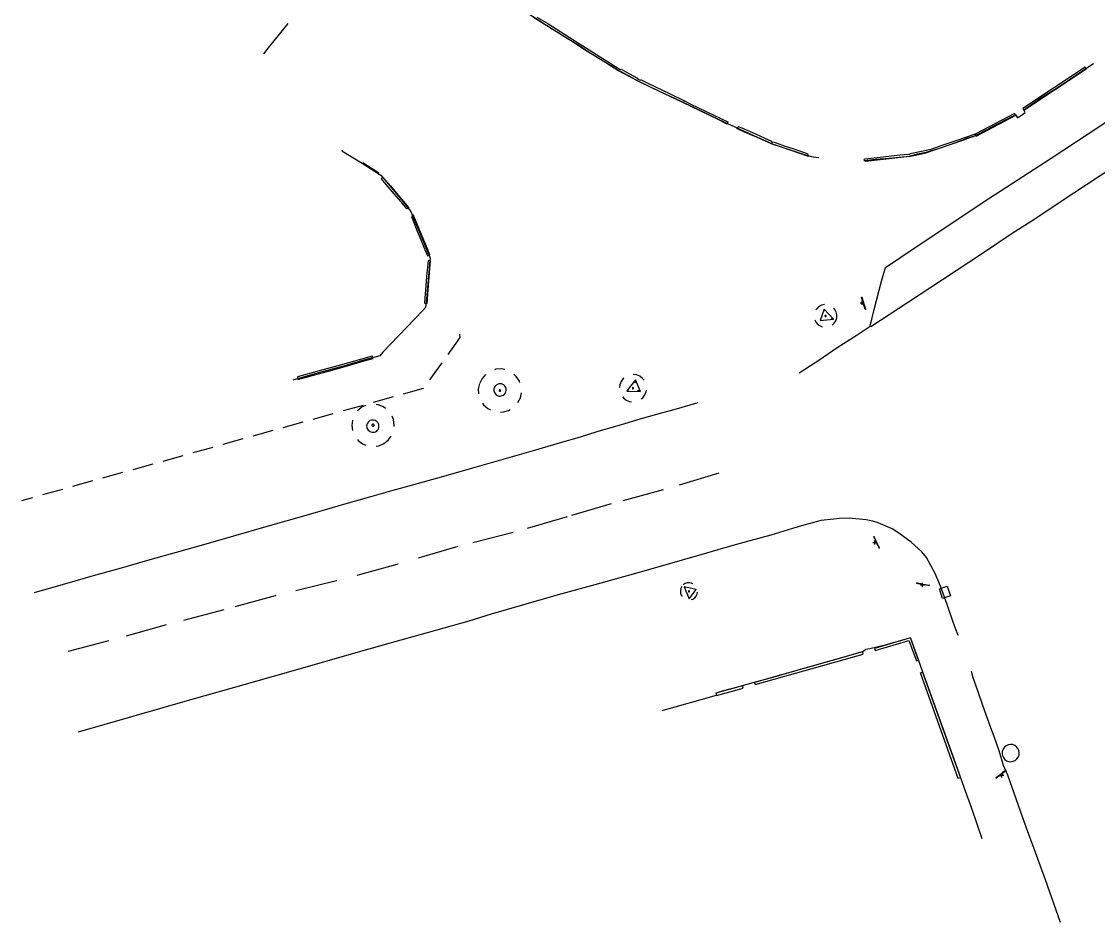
# Model space of a CAD drawing. Header units: metres. Extents: x 82206 to 82418, y 1498209 to 1498422.
# Drawn here: x 82323.8 to 82375.6, y 1498209.2 to 1498252.5 of the extents above; entities that cross this region are included whole.
import ezdxf

# ---------------------------------------------------------------- set-up
doc = ezdxf.new("R2010")
doc.units = ezdxf.units.M
for name, pattern in [('ter_10.000000_-5.000000', [1.5, 1, -0.5]), ('ter_20.000000_-10.000000_10.000000_-10.000000', [5, 2, -1, 1, -1]), ('ter_5.000000_-5.000000', [1, 0.5, -0.5])]:
    doc.linetypes.add(name, pattern=pattern)
doc.layers.add('Diverse', color=7, linetype='Continuous')

msp = doc.modelspace()

# ---------------------------------------------------------------- linework, layer by layer
at = {"layer": 'Diverse', "color": 96, "linetype": 'ter_5.000000_-5.000000', "true_color": 0x008000, "flags": 128}
for points, elevation in [([(82363.033, 1498238.241), (82363.039, 1498238.383), (82363.008, 1498238.522), (82362.942, 1498238.649), (82362.845, 1498238.754), (82362.725, 1498238.83), (82362.589, 1498238.873), (82362.447, 1498238.879), (82362.307, 1498238.848), (82362.181, 1498238.782), (82362.076, 1498238.685), (82361.999, 1498238.565), (82361.957, 1498238.429), (82361.951, 1498238.287), (82361.982, 1498238.147), (82362.048, 1498238.021), (82362.144, 1498237.916), (82362.264, 1498237.839), (82362.4, 1498237.797), (82362.543, 1498237.791), (82362.682, 1498237.822), (82362.809, 1498237.888), (82362.914, 1498237.984), (82362.99, 1498238.104), (82363.033, 1498238.241)], 3.3), ([(82363.033, 1498238.241), (82363.039, 1498238.383), (82363.008, 1498238.522), (82362.942, 1498238.649), (82362.845, 1498238.754), (82362.725, 1498238.83), (82362.589, 1498238.873), (82362.447, 1498238.879), (82362.307, 1498238.848), (82362.181, 1498238.782), (82362.076, 1498238.685), (82361.999, 1498238.565), (82361.957, 1498238.429), (82361.951, 1498238.287), (82361.982, 1498238.147), (82362.048, 1498238.021), (82362.144, 1498237.916), (82362.264, 1498237.839), (82362.4, 1498237.797), (82362.543, 1498237.791), (82362.682, 1498237.822), (82362.809, 1498237.888), (82362.914, 1498237.984), (82362.99, 1498238.104), (82363.033, 1498238.241)], 3.3), ([(82345.857, 1498235.09), (82345.802, 1498234.824), (82345.818, 1498234.553), (82345.903, 1498234.295), (82346.053, 1498234.067), (82346.256, 1498233.887), (82346.499, 1498233.765), (82346.765, 1498233.71), (82347.036, 1498233.725), (82347.294, 1498233.811), (82347.521, 1498233.96), (82347.702, 1498234.163), (82347.824, 1498234.406), (82347.879, 1498234.672), (82347.864, 1498234.943), (82347.778, 1498235.201), (82347.629, 1498235.429), (82347.426, 1498235.609), (82347.183, 1498235.731), (82346.917, 1498235.787), (82346.646, 1498235.771), (82346.388, 1498235.685), (82346.16, 1498235.536), (82345.98, 1498235.333), (82345.857, 1498235.09)], 3.305), ([(82345.857, 1498235.09), (82345.802, 1498234.824), (82345.818, 1498234.553), (82345.903, 1498234.295), (82346.053, 1498234.067), (82346.256, 1498233.887), (82346.499, 1498233.765), (82346.765, 1498233.71), (82347.036, 1498233.725), (82347.294, 1498233.811), (82347.521, 1498233.96), (82347.702, 1498234.163), (82347.824, 1498234.406), (82347.879, 1498234.672), (82347.864, 1498234.943), (82347.778, 1498235.201), (82347.629, 1498235.429), (82347.426, 1498235.609), (82347.183, 1498235.731), (82346.917, 1498235.787), (82346.646, 1498235.771), (82346.388, 1498235.685), (82346.16, 1498235.536), (82345.98, 1498235.333), (82345.857, 1498235.09)], 3.305), ([(82353.699, 1498235.33), (82353.563, 1498235.433), (82353.404, 1498235.498), (82353.234, 1498235.519), (82353.064, 1498235.496), (82352.906, 1498235.429), (82352.771, 1498235.324), (82352.667, 1498235.187), (82352.603, 1498235.028), (82352.582, 1498234.858), (82352.605, 1498234.688), (82352.672, 1498234.531), (82352.777, 1498234.395), (82352.914, 1498234.292), (82353.072, 1498234.227), (82353.243, 1498234.206), (82353.412, 1498234.23), (82353.57, 1498234.296), (82353.705, 1498234.402), (82353.809, 1498234.538), (82353.873, 1498234.697), (82353.895, 1498234.867), (82353.871, 1498235.037), (82353.804, 1498235.195), (82353.699, 1498235.33)], 3.279), ([(82353.699, 1498235.33), (82353.563, 1498235.433), (82353.404, 1498235.498), (82353.234, 1498235.519), (82353.064, 1498235.496), (82352.906, 1498235.429), (82352.771, 1498235.324), (82352.667, 1498235.187), (82352.603, 1498235.028), (82352.582, 1498234.858), (82352.605, 1498234.688), (82352.672, 1498234.531), (82352.777, 1498234.395), (82352.914, 1498234.292), (82353.072, 1498234.227), (82353.243, 1498234.206), (82353.412, 1498234.23), (82353.57, 1498234.296), (82353.705, 1498234.402), (82353.809, 1498234.538), (82353.873, 1498234.697), (82353.895, 1498234.867), (82353.871, 1498235.037), (82353.804, 1498235.195), (82353.699, 1498235.33)], 3.279), ([(82341.26, 1498232.204), (82341.469, 1498232.368), (82341.629, 1498232.582), (82341.728, 1498232.829), (82341.76, 1498233.093), (82341.722, 1498233.357), (82341.618, 1498233.602), (82341.453, 1498233.811), (82341.24, 1498233.971), (82340.993, 1498234.07), (82340.728, 1498234.102), (82340.465, 1498234.064), (82340.22, 1498233.959), (82340.01, 1498233.795), (82339.851, 1498233.582), (82339.752, 1498233.334), (82339.72, 1498233.07), (82339.758, 1498232.806), (82339.862, 1498232.561), (82340.027, 1498232.352), (82340.24, 1498232.192), (82340.487, 1498232.093), (82340.752, 1498232.061), (82341.015, 1498232.099), (82341.26, 1498232.204)], 3.286), ([(82341.26, 1498232.204), (82341.469, 1498232.368), (82341.629, 1498232.582), (82341.728, 1498232.829), (82341.76, 1498233.093), (82341.722, 1498233.357), (82341.618, 1498233.602), (82341.453, 1498233.811), (82341.24, 1498233.971), (82340.993, 1498234.07), (82340.728, 1498234.102), (82340.465, 1498234.064), (82340.22, 1498233.959), (82340.01, 1498233.795), (82339.851, 1498233.582), (82339.752, 1498233.334), (82339.72, 1498233.07), (82339.758, 1498232.806), (82339.862, 1498232.561), (82340.027, 1498232.352), (82340.24, 1498232.192), (82340.487, 1498232.093), (82340.752, 1498232.061), (82341.015, 1498232.099), (82341.26, 1498232.204)], 3.286), ([(82355.582, 1498225.324), (82355.535, 1498225.226), (82355.515, 1498225.12), (82355.523, 1498225.011), (82355.558, 1498224.909), (82355.619, 1498224.819), (82355.702, 1498224.749), (82355.799, 1498224.702), (82355.906, 1498224.681), (82356.014, 1498224.689), (82356.116, 1498224.725), (82356.206, 1498224.786), (82356.277, 1498224.868), (82356.324, 1498224.966), (82356.344, 1498225.073), (82356.336, 1498225.181), (82356.3, 1498225.283), (82356.239, 1498225.373), (82356.157, 1498225.443), (82356.059, 1498225.491), (82355.953, 1498225.511), (82355.845, 1498225.503), (82355.742, 1498225.467), (82355.653, 1498225.406), (82355.582, 1498225.324)], 3.129), ([(82355.582, 1498225.324), (82355.535, 1498225.226), (82355.515, 1498225.12), (82355.523, 1498225.011), (82355.558, 1498224.909), (82355.619, 1498224.819), (82355.702, 1498224.749), (82355.799, 1498224.702), (82355.906, 1498224.681), (82356.014, 1498224.689), (82356.116, 1498224.725), (82356.206, 1498224.786), (82356.277, 1498224.868), (82356.324, 1498224.966), (82356.344, 1498225.073), (82356.336, 1498225.181), (82356.3, 1498225.283), (82356.239, 1498225.373), (82356.157, 1498225.443), (82356.059, 1498225.491), (82355.953, 1498225.511), (82355.845, 1498225.503), (82355.742, 1498225.467), (82355.653, 1498225.406), (82355.582, 1498225.324)], 3.129)]:
    msp.add_lwpolyline(points, dxfattribs=dict(at, elevation=elevation))
at = {"layer": 'Diverse', "color": 132, "true_color": 0x33cccc, "flags": 128}
for points, elevation in [([(82364.158, 1498238.96), (82364.358, 1498238.967)], 3.29), ([(82364.158, 1498238.96), (82364.358, 1498238.967)], 3.29), ([(82364.262, 1498238.864), (82364.254, 1498239.064)], 3.29), ([(82364.262, 1498238.864), (82364.254, 1498239.064)], 3.29), ([(82364.871, 1498227.345), (82364.864, 1498227.545)], 3.271), ([(82364.871, 1498227.345), (82364.864, 1498227.545)], 3.271), ([(82364.767, 1498227.441), (82364.967, 1498227.449)], 3.271), ([(82364.767, 1498227.441), (82364.967, 1498227.449)], 3.271), ([(82367.056, 1498225.397), (82367.255, 1498225.404)], 3.213), ([(82367.056, 1498225.397), (82367.255, 1498225.404)], 3.213), ([(82367.159, 1498225.301), (82367.152, 1498225.501)], 3.213), ([(82367.159, 1498225.301), (82367.152, 1498225.501)], 3.213), ([(82370.864, 1498216.246), (82371.064, 1498216.254)], 3.108), ([(82370.864, 1498216.246), (82371.064, 1498216.254)], 3.108), ([(82370.968, 1498216.15), (82370.96, 1498216.35)], 3.108), ([(82370.968, 1498216.15), (82370.96, 1498216.35)], 3.108)]:
    msp.add_lwpolyline(points, dxfattribs=dict(at, elevation=elevation))
at = {"layer": 'Diverse', "color": 96, "true_color": 0x008000, "flags": 128}
for points, elevation in [([(82362.495, 1498238.307), (82362.502, 1498238.308), (82362.509, 1498238.311), (82362.515, 1498238.315), (82362.519, 1498238.321), (82362.522, 1498238.328), (82362.523, 1498238.335), (82362.522, 1498238.342), (82362.519, 1498238.349), (82362.514, 1498238.355), (82362.509, 1498238.359), (82362.502, 1498238.362), (82362.495, 1498238.363), (82362.487, 1498238.362), (82362.481, 1498238.359), (82362.475, 1498238.355), (82362.47, 1498238.349), (82362.468, 1498238.342), (82362.467, 1498238.335), (82362.468, 1498238.327), (82362.471, 1498238.321), (82362.475, 1498238.315), (82362.481, 1498238.31), (82362.488, 1498238.308), (82362.495, 1498238.307)], 3.279), ([(82362.495, 1498238.307), (82362.502, 1498238.308), (82362.509, 1498238.311), (82362.515, 1498238.315), (82362.519, 1498238.321), (82362.522, 1498238.328), (82362.523, 1498238.335), (82362.522, 1498238.342), (82362.519, 1498238.349), (82362.514, 1498238.355), (82362.509, 1498238.359), (82362.502, 1498238.362), (82362.495, 1498238.363), (82362.487, 1498238.362), (82362.481, 1498238.359), (82362.475, 1498238.355), (82362.47, 1498238.349), (82362.468, 1498238.342), (82362.467, 1498238.335), (82362.468, 1498238.327), (82362.471, 1498238.321), (82362.475, 1498238.315), (82362.481, 1498238.31), (82362.488, 1498238.308), (82362.495, 1498238.307)], 3.279), ([(82346.859, 1498234.779), (82346.851, 1498234.783), (82346.842, 1498234.784), (82346.832, 1498234.783), (82346.824, 1498234.779), (82346.816, 1498234.774), (82346.81, 1498234.767), (82346.806, 1498234.758), (82346.805, 1498234.749), (82346.806, 1498234.739), (82346.809, 1498234.731), (82346.815, 1498234.723), (82346.822, 1498234.717), (82346.831, 1498234.714), (82346.84, 1498234.712), (82346.85, 1498234.713), (82346.858, 1498234.717), (82346.866, 1498234.722), (82346.872, 1498234.73), (82346.875, 1498234.738), (82346.877, 1498234.747), (82346.876, 1498234.757), (82346.872, 1498234.765), (82346.867, 1498234.773), (82346.859, 1498234.779)], 3.214), ([(82346.859, 1498234.779), (82346.851, 1498234.783), (82346.842, 1498234.784), (82346.832, 1498234.783), (82346.824, 1498234.779), (82346.816, 1498234.774), (82346.81, 1498234.767), (82346.806, 1498234.758), (82346.805, 1498234.749), (82346.806, 1498234.739), (82346.809, 1498234.731), (82346.815, 1498234.723), (82346.822, 1498234.717), (82346.831, 1498234.714), (82346.84, 1498234.712), (82346.85, 1498234.713), (82346.858, 1498234.717), (82346.866, 1498234.722), (82346.872, 1498234.73), (82346.875, 1498234.738), (82346.877, 1498234.747), (82346.876, 1498234.757), (82346.872, 1498234.765), (82346.867, 1498234.773), (82346.859, 1498234.779)], 3.214), ([(82353.261, 1498234.882), (82353.255, 1498234.887), (82353.249, 1498234.89), (82353.241, 1498234.892), (82353.233, 1498234.892), (82353.226, 1498234.89), (82353.219, 1498234.886), (82353.214, 1498234.88), (82353.21, 1498234.873), (82353.209, 1498234.866), (82353.209, 1498234.858), (82353.211, 1498234.85), (82353.215, 1498234.844), (82353.221, 1498234.838), (82353.228, 1498234.835), (82353.235, 1498234.833), (82353.243, 1498234.833), (82353.25, 1498234.836), (82353.257, 1498234.84), (82353.262, 1498234.845), (82353.266, 1498234.852), (82353.268, 1498234.86), (82353.267, 1498234.867), (82353.265, 1498234.875), (82353.261, 1498234.882)], 3.231), ([(82353.261, 1498234.882), (82353.255, 1498234.887), (82353.249, 1498234.89), (82353.241, 1498234.892), (82353.233, 1498234.892), (82353.226, 1498234.89), (82353.219, 1498234.886), (82353.214, 1498234.88), (82353.21, 1498234.873), (82353.209, 1498234.866), (82353.209, 1498234.858), (82353.211, 1498234.85), (82353.215, 1498234.844), (82353.221, 1498234.838), (82353.228, 1498234.835), (82353.235, 1498234.833), (82353.243, 1498234.833), (82353.25, 1498234.836), (82353.257, 1498234.84), (82353.262, 1498234.845), (82353.266, 1498234.852), (82353.268, 1498234.86), (82353.267, 1498234.867), (82353.265, 1498234.875), (82353.261, 1498234.882)], 3.231), ([(82340.792, 1498233.078), (82340.791, 1498233.091), (82340.787, 1498233.104), (82340.779, 1498233.115), (82340.769, 1498233.124), (82340.757, 1498233.131), (82340.744, 1498233.133), (82340.73, 1498233.133), (82340.717, 1498233.128), (82340.706, 1498233.121), (82340.697, 1498233.111), (82340.691, 1498233.099), (82340.688, 1498233.086), (82340.689, 1498233.072), (82340.693, 1498233.059), (82340.7, 1498233.048), (82340.711, 1498233.039), (82340.723, 1498233.032), (82340.736, 1498233.03), (82340.749, 1498233.03), (82340.762, 1498233.035), (82340.774, 1498233.042), (82340.783, 1498233.052), (82340.789, 1498233.064), (82340.792, 1498233.078)], 3.244), ([(82340.792, 1498233.078), (82340.791, 1498233.091), (82340.787, 1498233.104), (82340.779, 1498233.115), (82340.769, 1498233.124), (82340.757, 1498233.131), (82340.744, 1498233.133), (82340.73, 1498233.133), (82340.717, 1498233.128), (82340.706, 1498233.121), (82340.697, 1498233.111), (82340.691, 1498233.099), (82340.688, 1498233.086), (82340.689, 1498233.072), (82340.693, 1498233.059), (82340.7, 1498233.048), (82340.711, 1498233.039), (82340.723, 1498233.032), (82340.736, 1498233.03), (82340.749, 1498233.03), (82340.762, 1498233.035), (82340.774, 1498233.042), (82340.783, 1498233.052), (82340.789, 1498233.064), (82340.792, 1498233.078)], 3.244), ([(82355.957, 1498225.088), (82355.958, 1498225.096), (82355.958, 1498225.103), (82355.955, 1498225.11), (82355.95, 1498225.116), (82355.944, 1498225.121), (82355.937, 1498225.124), (82355.93, 1498225.125), (82355.922, 1498225.124), (82355.915, 1498225.121), (82355.909, 1498225.117), (82355.904, 1498225.111), (82355.901, 1498225.104), (82355.9, 1498225.096), (82355.901, 1498225.089), (82355.904, 1498225.082), (82355.908, 1498225.076), (82355.914, 1498225.071), (82355.921, 1498225.068), (82355.929, 1498225.067), (82355.936, 1498225.068), (82355.944, 1498225.071), (82355.95, 1498225.075), (82355.954, 1498225.081), (82355.957, 1498225.088)], 2.977), ([(82355.957, 1498225.088), (82355.958, 1498225.096), (82355.958, 1498225.103), (82355.955, 1498225.11), (82355.95, 1498225.116), (82355.944, 1498225.121), (82355.937, 1498225.124), (82355.93, 1498225.125), (82355.922, 1498225.124), (82355.915, 1498225.121), (82355.909, 1498225.117), (82355.904, 1498225.111), (82355.901, 1498225.104), (82355.9, 1498225.096), (82355.901, 1498225.089), (82355.904, 1498225.082), (82355.908, 1498225.076), (82355.914, 1498225.071), (82355.921, 1498225.068), (82355.929, 1498225.067), (82355.936, 1498225.068), (82355.944, 1498225.071), (82355.95, 1498225.075), (82355.954, 1498225.081), (82355.957, 1498225.088)], 2.977)]:
    msp.add_lwpolyline(points, dxfattribs=dict(at, elevation=elevation))
at = {"layer": 'Diverse', "color": 3, "true_color": 0x00f000, "elevation": 2.943, "flags": 128}
msp.add_lwpolyline([(82371.177, 1498217.673), (82371.093, 1498217.604), (82371.03, 1498217.516), (82370.992, 1498217.415), (82370.982, 1498217.307), (82371, 1498217.2), (82371.045, 1498217.102), (82371.114, 1498217.018), (82371.202, 1498216.955), (82371.303, 1498216.917), (82371.411, 1498216.907), (82371.518, 1498216.925), (82371.616, 1498216.97), (82371.7, 1498217.039), (82371.763, 1498217.127), (82371.801, 1498217.228), (82371.811, 1498217.336), (82371.793, 1498217.443), (82371.748, 1498217.541), (82371.68, 1498217.625), (82371.591, 1498217.688), (82371.49, 1498217.726), (82371.382, 1498217.736), (82371.275, 1498217.718), (82371.177, 1498217.673)], dxfattribs=at)
msp.add_lwpolyline([(82371.177, 1498217.673), (82371.093, 1498217.604), (82371.03, 1498217.516), (82370.992, 1498217.415), (82370.982, 1498217.307), (82371, 1498217.2), (82371.045, 1498217.102), (82371.114, 1498217.018), (82371.202, 1498216.955), (82371.303, 1498216.917), (82371.411, 1498216.907), (82371.518, 1498216.925), (82371.616, 1498216.97), (82371.7, 1498217.039), (82371.763, 1498217.127), (82371.801, 1498217.228), (82371.811, 1498217.336), (82371.793, 1498217.443), (82371.748, 1498217.541), (82371.68, 1498217.625), (82371.591, 1498217.688), (82371.49, 1498217.726), (82371.382, 1498217.736), (82371.275, 1498217.718), (82371.177, 1498217.673)], dxfattribs=at)
at = {"layer": 'Diverse', "color": 31, "true_color": 0xf4b45b}
for points in [[(82348.08, 1498252.95, 3.415), (82349.004, 1498252.357, 3.418), (82349.163, 1498252.261, 3.42), (82349.341, 1498252.144, 3.419), (82349.672, 1498251.944, 3.423), (82349.991, 1498251.745, 3.426), (82350.66, 1498251.33, 3.425), (82351.054, 1498251.069, 3.433), (82352.013, 1498250.468, 3.421), (82352.326, 1498250.274, 3.416), (82352.474, 1498250.186, 3.417), (82353, 1498249.894, 3.413), (82353.5, 1498249.623, 3.409), (82353.847, 1498249.455, 3.401), (82354.568, 1498249.113, 3.396), (82355.233, 1498248.802, 3.399), (82356.28, 1498248.309, 3.396), (82357.4, 1498247.769, 3.402), (82358.137, 1498247.419, 3.406), (82358.971, 1498247.039, 3.411), (82359.149, 1498246.97, 3.409), (82359.618, 1498246.753, 3.406), (82359.971, 1498246.599, 3.405), (82360.456, 1498246.433, 3.399), (82361.177, 1498246.199, 3.395), (82361.379, 1498246.133, 3.388), (82361.804, 1498245.999, 3.384), (82362.03, 1498245.962, 3.382), (82362.171, 1498245.95, 3.383)], [(82348.08, 1498252.95, 3.415), (82349.004, 1498252.357, 3.418), (82349.163, 1498252.261, 3.42), (82349.341, 1498252.144, 3.419), (82349.672, 1498251.944, 3.423), (82349.991, 1498251.745, 3.426), (82350.66, 1498251.33, 3.425), (82351.054, 1498251.069, 3.433), (82352.013, 1498250.468, 3.421), (82352.326, 1498250.274, 3.416), (82352.474, 1498250.186, 3.417), (82353, 1498249.894, 3.413), (82353.5, 1498249.623, 3.409), (82353.847, 1498249.455, 3.401), (82354.568, 1498249.113, 3.396), (82355.233, 1498248.802, 3.399), (82356.28, 1498248.309, 3.396), (82357.4, 1498247.769, 3.402), (82358.137, 1498247.419, 3.406), (82358.971, 1498247.039, 3.411), (82359.149, 1498246.97, 3.409), (82359.618, 1498246.753, 3.406), (82359.971, 1498246.599, 3.405), (82360.456, 1498246.433, 3.399), (82361.177, 1498246.199, 3.395), (82361.379, 1498246.133, 3.388), (82361.804, 1498245.999, 3.384), (82362.03, 1498245.962, 3.382), (82362.171, 1498245.95, 3.383)], [(82336.645, 1498252.401, 3.237), (82335.637, 1498251.143, 3.256), (82335.468, 1498250.931, 3.302)], [(82336.645, 1498252.401, 3.237), (82335.637, 1498251.143, 3.256), (82335.468, 1498250.931, 3.302)], [(82366.039, 1498245.972, 3.376), (82366.527, 1498246.022, 3.377), (82366.922, 1498246.121, 3.372), (82367.328, 1498246.211, 3.373), (82367.968, 1498246.406, 3.363), (82368.639, 1498246.624, 3.365), (82369.195, 1498246.825, 3.371), (82369.431, 1498246.911, 3.366), (82369.601, 1498246.969, 3.367), (82369.704, 1498247.013, 3.368), (82369.926, 1498247.13, 3.371), (82370.042, 1498247.185, 3.37), (82370.296, 1498247.314, 3.374), (82370.627, 1498247.483, 3.377), (82371.407, 1498247.889, 3.387), (82371.63, 1498247.999, 3.39), (82371.722, 1498247.867, 3.38), (82371.97, 1498248.024, 3.388), (82372.097, 1498248.11, 3.39), (82372.034, 1498248.246, 3.398), (82372.83, 1498248.797, 3.407), (82373.678, 1498249.336, 3.432), (82374.273, 1498249.738, 3.439), (82374.957, 1498250.192, 3.459), (82375.375, 1498250.473, 3.474)], [(82366.039, 1498245.972, 3.376), (82366.527, 1498246.022, 3.377), (82366.922, 1498246.121, 3.372), (82367.328, 1498246.211, 3.373), (82367.968, 1498246.406, 3.363), (82368.639, 1498246.624, 3.365), (82369.195, 1498246.825, 3.371), (82369.431, 1498246.911, 3.366), (82369.601, 1498246.969, 3.367), (82369.704, 1498247.013, 3.368), (82369.926, 1498247.13, 3.371), (82370.042, 1498247.185, 3.37), (82370.296, 1498247.314, 3.374), (82370.627, 1498247.483, 3.377), (82371.407, 1498247.889, 3.387), (82371.63, 1498247.999, 3.39), (82371.722, 1498247.867, 3.38), (82371.97, 1498248.024, 3.388), (82372.097, 1498248.11, 3.39), (82372.034, 1498248.246, 3.398), (82372.83, 1498248.797, 3.407), (82373.678, 1498249.336, 3.432), (82374.273, 1498249.738, 3.439), (82374.957, 1498250.192, 3.459), (82375.375, 1498250.473, 3.474)], [(82339.256, 1498246.309, 3.407), (82339.24, 1498246.268, 3.407), (82340.219, 1498245.688, 3.407), (82341.115, 1498245.108, 3.401), (82341.31, 1498244.879, 3.401), (82342.185, 1498243.818, 3.409), (82342.562, 1498243.355, 3.409), (82343.196, 1498241.811, 3.399), (82343.479, 1498241.118, 3.391), (82343.472, 1498240.997, 3.389), (82343.311, 1498239.15, 3.385), (82343.267, 1498238.738, 3.384), (82343.138, 1498238.595, 3.391), (82341.217, 1498236.599, 3.355), (82341.061, 1498236.414, 3.351), (82340.232, 1498236.188, 3.351), (82339.313, 1498235.928, 3.353), (82338.061, 1498235.577, 3.355), (82336.888, 1498235.254, 3.354)], [(82339.256, 1498246.309, 3.407), (82339.24, 1498246.268, 3.407), (82340.219, 1498245.688, 3.407), (82341.115, 1498245.108, 3.401), (82341.31, 1498244.879, 3.401), (82342.185, 1498243.818, 3.409), (82342.562, 1498243.355, 3.409), (82343.196, 1498241.811, 3.399), (82343.479, 1498241.118, 3.391), (82343.472, 1498240.997, 3.389), (82343.311, 1498239.15, 3.385), (82343.267, 1498238.738, 3.384), (82343.138, 1498238.595, 3.391), (82341.217, 1498236.599, 3.355), (82341.061, 1498236.414, 3.351), (82340.232, 1498236.188, 3.351), (82339.313, 1498235.928, 3.353), (82338.061, 1498235.577, 3.355), (82336.888, 1498235.254, 3.354)], [(82364.336, 1498245.815, 3.388), (82364.89, 1498245.866, 3.384), (82365.365, 1498245.907, 3.374), (82365.726, 1498245.943, 3.38), (82366.039, 1498245.972, 3.376)], [(82364.336, 1498245.815, 3.388), (82364.89, 1498245.866, 3.384), (82365.365, 1498245.907, 3.374), (82365.726, 1498245.943, 3.38), (82366.039, 1498245.972, 3.376)], [(82370.033, 1498213.203, 3.122), (82369.523, 1498214.654, 3.118), (82369.16, 1498215.671, 3.122), (82368.84, 1498216.583, 3.119), (82367.874, 1498219.254, 3.136), (82367.171, 1498221.217, 3.128), (82366.928, 1498221.907, 3.141), (82366.603, 1498222.827, 3.167), (82366.587, 1498222.865, 3.165), (82365.365, 1498222.514, 3.177), (82364.628, 1498222.331, 3.181), (82364.429, 1498222.302, 3.168), (82364.305, 1498222.211, 3.171), (82364.26, 1498222.192, 3.171), (82363.327, 1498221.923, 3.155), (82362.48, 1498221.681, 3.147), (82361.912, 1498221.518, 3.15), (82361, 1498221.258, 3.143), (82359.899, 1498220.946, 3.131), (82359.361, 1498220.798, 3.136), (82358.821, 1498220.652, 3.125), (82358.324, 1498220.513, 3.119), (82357.532, 1498220.291, 3.115), (82357.222, 1498220.204, 3.125)], [(82370.033, 1498213.203, 3.122), (82369.523, 1498214.654, 3.118), (82369.16, 1498215.671, 3.122), (82368.84, 1498216.583, 3.119), (82367.874, 1498219.254, 3.136), (82367.171, 1498221.217, 3.128), (82366.928, 1498221.907, 3.141), (82366.603, 1498222.827, 3.167), (82366.587, 1498222.865, 3.165), (82365.365, 1498222.514, 3.177), (82364.628, 1498222.331, 3.181), (82364.429, 1498222.302, 3.168), (82364.305, 1498222.211, 3.171), (82364.26, 1498222.192, 3.171), (82363.327, 1498221.923, 3.155), (82362.48, 1498221.681, 3.147), (82361.912, 1498221.518, 3.15), (82361, 1498221.258, 3.143), (82359.899, 1498220.946, 3.131), (82359.361, 1498220.798, 3.136), (82358.821, 1498220.652, 3.125), (82358.324, 1498220.513, 3.119), (82357.532, 1498220.291, 3.115), (82357.222, 1498220.204, 3.125)]]:
    msp.add_polyline3d(points, dxfattribs=at)
at = {"layer": 'Diverse', "color": 142, "true_color": 0x0093dd}
for points in [[(82357.794, 1498247.663, 3.88), (82357.766, 1498247.585, 3.844), (82357.773, 1498247.562, 3.829), (82357.295, 1498247.792, 3.835), (82355.638, 1498248.591, 3.831), (82354.179, 1498249.29, 3.829), (82353.492, 1498249.615, 3.832), (82353.121, 1498249.811, 3.835), (82352.517, 1498250.136, 3.837), (82351.94, 1498250.497, 3.837), (82350.896, 1498251.152, 3.839), (82350.229, 1498251.576, 3.838), (82348.507, 1498252.649, 3.842)], [(82357.794, 1498247.663, 3.88), (82357.766, 1498247.585, 3.844), (82357.773, 1498247.562, 3.829), (82357.295, 1498247.792, 3.835), (82355.638, 1498248.591, 3.831), (82354.179, 1498249.29, 3.829), (82353.492, 1498249.615, 3.832), (82353.121, 1498249.811, 3.835), (82352.517, 1498250.136, 3.837), (82351.94, 1498250.497, 3.837), (82350.896, 1498251.152, 3.839), (82350.229, 1498251.576, 3.838), (82348.507, 1498252.649, 3.842)], [(82348.618, 1498252.705, 3.871), (82349.139, 1498252.392, 3.87), (82350.17, 1498251.745, 3.865), (82351.968, 1498250.597, 3.861), (82352.499, 1498250.258, 3.863), (82352.502, 1498250.243, 3.861), (82352.578, 1498250.21, 3.862), (82352.595, 1498250.202, 3.863), (82352.64, 1498250.184, 3.862), (82352.665, 1498250.206, 3.867), (82352.891, 1498250.069, 3.867), (82353.459, 1498249.766, 3.865), (82353.459, 1498249.742, 3.86), (82353.511, 1498249.712, 3.859), (82353.518, 1498249.701, 3.858), (82353.578, 1498249.675, 3.858), (82353.602, 1498249.701, 3.864), (82353.952, 1498249.524, 3.863), (82355.019, 1498249.011, 3.868), (82355.687, 1498248.687, 3.866), (82355.68, 1498248.664, 3.859), (82355.709, 1498248.654, 3.857), (82355.723, 1498248.67, 3.865), (82355.99, 1498248.531, 3.862), (82356.782, 1498248.146, 3.866), (82357.794, 1498247.663, 3.88)], [(82348.618, 1498252.705, 3.871), (82349.139, 1498252.392, 3.87), (82350.17, 1498251.745, 3.865), (82351.968, 1498250.597, 3.861), (82352.499, 1498250.258, 3.863), (82352.502, 1498250.243, 3.861), (82352.578, 1498250.21, 3.862), (82352.595, 1498250.202, 3.863), (82352.64, 1498250.184, 3.862), (82352.665, 1498250.206, 3.867), (82352.891, 1498250.069, 3.867), (82353.459, 1498249.766, 3.865), (82353.459, 1498249.742, 3.86), (82353.511, 1498249.712, 3.859), (82353.518, 1498249.701, 3.858), (82353.578, 1498249.675, 3.858), (82353.602, 1498249.701, 3.864), (82353.952, 1498249.524, 3.863), (82355.019, 1498249.011, 3.868), (82355.687, 1498248.687, 3.866), (82355.68, 1498248.664, 3.859), (82355.709, 1498248.654, 3.857), (82355.723, 1498248.67, 3.865), (82355.99, 1498248.531, 3.862), (82356.782, 1498248.146, 3.866), (82357.794, 1498247.663, 3.88)], [(82375.027, 1498250.216, 3.831), (82374.977, 1498250.289, 3.865), (82371.98, 1498248.306, 3.863), (82372.029, 1498248.233, 3.835), (82375.027, 1498250.216, 3.831)], [(82375.027, 1498250.216, 3.831), (82374.977, 1498250.289, 3.865), (82371.98, 1498248.306, 3.863), (82372.029, 1498248.233, 3.835), (82375.027, 1498250.216, 3.831)], [(82371.648, 1498247.983, 3.846), (82371.583, 1498248.072, 3.859), (82369.718, 1498247.086, 3.858), (82369.713, 1498247.073, 3.856), (82369.694, 1498247.066, 3.854), (82369.734, 1498246.972, 3.837), (82371.648, 1498247.983, 3.846)], [(82371.648, 1498247.983, 3.846), (82371.583, 1498248.072, 3.859), (82369.718, 1498247.086, 3.858), (82369.713, 1498247.073, 3.856), (82369.694, 1498247.066, 3.854), (82369.734, 1498246.972, 3.837), (82371.648, 1498247.983, 3.846)], [(82361.664, 1498246.02, 3.835), (82361.671, 1498246.032, 3.844), (82361.652, 1498246.042, 3.842), (82361.664, 1498246.115, 3.87), (82361.434, 1498246.2, 3.87), (82360.945, 1498246.363, 3.87), (82360.573, 1498246.488, 3.871), (82360.26, 1498246.593, 3.872), (82360.087, 1498246.652, 3.874), (82359.954, 1498246.688, 3.876), (82359.94, 1498246.681, 3.863), (82359.907, 1498246.693, 3.865), (82359.914, 1498246.722, 3.876), (82359.555, 1498246.889, 3.867), (82359.143, 1498247.072, 3.868), (82358.491, 1498247.355, 3.877), (82358.312, 1498247.425, 3.879), (82358.236, 1498247.365, 3.852), (82358.228, 1498247.374, 3.852), (82358.221, 1498247.358, 3.848), (82358.588, 1498247.193, 3.845), (82359.045, 1498246.991, 3.844), (82359.703, 1498246.7, 3.845), (82359.915, 1498246.609, 3.844), (82360.355, 1498246.46, 3.845), (82361.664, 1498246.02, 3.835)], [(82361.664, 1498246.02, 3.835), (82361.671, 1498246.032, 3.844), (82361.652, 1498246.042, 3.842), (82361.664, 1498246.115, 3.87), (82361.434, 1498246.2, 3.87), (82360.945, 1498246.363, 3.87), (82360.573, 1498246.488, 3.871), (82360.26, 1498246.593, 3.872), (82360.087, 1498246.652, 3.874), (82359.954, 1498246.688, 3.876), (82359.94, 1498246.681, 3.863), (82359.907, 1498246.693, 3.865), (82359.914, 1498246.722, 3.876), (82359.555, 1498246.889, 3.867), (82359.143, 1498247.072, 3.868), (82358.491, 1498247.355, 3.877), (82358.312, 1498247.425, 3.879), (82358.236, 1498247.365, 3.852), (82358.228, 1498247.374, 3.852), (82358.221, 1498247.358, 3.848), (82358.588, 1498247.193, 3.845), (82359.045, 1498246.991, 3.844), (82359.703, 1498246.7, 3.845), (82359.915, 1498246.609, 3.844), (82360.355, 1498246.46, 3.845), (82361.664, 1498246.02, 3.835)], [(82369.714, 1498247.017, 3.822), (82369.689, 1498247.07, 3.842), (82368.762, 1498246.755, 3.85), (82368.085, 1498246.524, 3.84), (82367.552, 1498246.336, 3.861), (82367.499, 1498246.323, 3.861), (82366.565, 1498246.124, 3.858), (82366.53, 1498246.098, 3.852), (82366.494, 1498246.094, 3.849), (82366.481, 1498246.097, 3.851), (82366.072, 1498246.06, 3.859), (82365.262, 1498245.975, 3.86), (82364.38, 1498245.872, 3.861), (82364.358, 1498245.858, 3.852), (82364.335, 1498245.858, 3.834), (82364.359, 1498245.82, 3.831), (82364.386, 1498245.787, 3.828), (82364.41, 1498245.777, 3.82), (82365.122, 1498245.858, 3.817), (82366.403, 1498245.994, 3.824), (82366.574, 1498246.012, 3.829), (82366.829, 1498246.069, 3.839), (82367.311, 1498246.176, 3.834), (82367.878, 1498246.375, 3.822), (82368.117, 1498246.453, 3.829), (82368.754, 1498246.672, 3.827), (82369.343, 1498246.894, 3.817), (82369.633, 1498246.984, 3.823), (82369.714, 1498247.017, 3.822)], [(82369.714, 1498247.017, 3.822), (82369.689, 1498247.07, 3.842), (82368.762, 1498246.755, 3.85), (82368.085, 1498246.524, 3.84), (82367.552, 1498246.336, 3.861), (82367.499, 1498246.323, 3.861), (82366.565, 1498246.124, 3.858), (82366.53, 1498246.098, 3.852), (82366.494, 1498246.094, 3.849), (82366.481, 1498246.097, 3.851), (82366.072, 1498246.06, 3.859), (82365.262, 1498245.975, 3.86), (82364.38, 1498245.872, 3.861), (82364.358, 1498245.858, 3.852), (82364.335, 1498245.858, 3.834), (82364.359, 1498245.82, 3.831), (82364.386, 1498245.787, 3.828), (82364.41, 1498245.777, 3.82), (82365.122, 1498245.858, 3.817), (82366.403, 1498245.994, 3.824), (82366.574, 1498246.012, 3.829), (82366.829, 1498246.069, 3.839), (82367.311, 1498246.176, 3.834), (82367.878, 1498246.375, 3.822), (82368.117, 1498246.453, 3.829), (82368.754, 1498246.672, 3.827), (82369.343, 1498246.894, 3.817), (82369.633, 1498246.984, 3.823), (82369.714, 1498247.017, 3.822)], [(82340.968, 1498245.155, 3.861), (82341.024, 1498245.199, 3.834), (82340.25, 1498245.697, 3.833)], [(82340.968, 1498245.155, 3.861), (82341.024, 1498245.199, 3.834), (82340.25, 1498245.697, 3.833)], [(82341.154, 1498244.929, 3.872), (82341.219, 1498245.015, 3.834), (82341.579, 1498244.592, 3.84), (82341.939, 1498244.159, 3.843), (82342.465, 1498243.531, 3.834), (82342.361, 1498243.48, 3.873), (82342.085, 1498243.818, 3.872), (82341.762, 1498244.205, 3.873), (82341.377, 1498244.658, 3.873), (82341.154, 1498244.929, 3.872)], [(82341.154, 1498244.929, 3.872), (82341.219, 1498245.015, 3.834), (82341.579, 1498244.592, 3.84), (82341.939, 1498244.159, 3.843), (82342.465, 1498243.531, 3.834), (82342.361, 1498243.48, 3.873), (82342.085, 1498243.818, 3.872), (82341.762, 1498244.205, 3.873), (82341.377, 1498244.658, 3.873), (82341.154, 1498244.929, 3.872)], [(82342.678, 1498243.173, 3.842), (82342.642, 1498243.166, 3.856), (82342.646, 1498243.144, 3.855), (82342.583, 1498243.113, 3.879), (82342.863, 1498242.414, 3.876), (82342.968, 1498242.155, 3.875), (82343.179, 1498241.636, 3.875), (82343.321, 1498241.3, 3.873), (82343.354, 1498241.226, 3.876), (82343.477, 1498241.271, 3.833), (82343.352, 1498241.568, 3.833), (82343.016, 1498242.364, 3.835), (82342.73, 1498243.05, 3.839), (82342.678, 1498243.173, 3.842)], [(82342.678, 1498243.173, 3.842), (82342.642, 1498243.166, 3.856), (82342.646, 1498243.144, 3.855), (82342.583, 1498243.113, 3.879), (82342.863, 1498242.414, 3.876), (82342.968, 1498242.155, 3.875), (82343.179, 1498241.636, 3.875), (82343.321, 1498241.3, 3.873), (82343.354, 1498241.226, 3.876), (82343.477, 1498241.271, 3.833), (82343.352, 1498241.568, 3.833), (82343.016, 1498242.364, 3.835), (82342.73, 1498243.05, 3.839), (82342.678, 1498243.173, 3.842)], [(82343.498, 1498240.992, 3.837), (82343.388, 1498240.997, 3.877), (82343.373, 1498240.826, 3.88), (82343.326, 1498240.406, 3.873), (82343.232, 1498239.192, 3.877), (82343.219, 1498238.944, 3.881), (82343.335, 1498238.933, 3.846), (82343.387, 1498239.592, 3.837), (82343.452, 1498240.415, 3.838), (82343.498, 1498240.992, 3.837)], [(82343.498, 1498240.992, 3.837), (82343.388, 1498240.997, 3.877), (82343.373, 1498240.826, 3.88), (82343.326, 1498240.406, 3.873), (82343.232, 1498239.192, 3.877), (82343.219, 1498238.944, 3.881), (82343.335, 1498238.933, 3.846), (82343.387, 1498239.592, 3.837), (82343.452, 1498240.415, 3.838), (82343.498, 1498240.992, 3.837)], [(82340.741, 1498236.29, 3.832), (82340.698, 1498236.395, 3.87), (82339.042, 1498235.944, 3.864), (82338.152, 1498235.698, 3.865), (82337.109, 1498235.403, 3.866), (82337.12, 1498235.329, 3.85), (82337.119, 1498235.303, 3.844), (82337.128, 1498235.279, 3.832), (82337.874, 1498235.486, 3.829), (82338.606, 1498235.687, 3.832), (82339.399, 1498235.912, 3.834), (82340.318, 1498236.173, 3.836), (82340.741, 1498236.29, 3.832)], [(82340.741, 1498236.29, 3.832), (82340.698, 1498236.395, 3.87), (82339.042, 1498235.944, 3.864), (82338.152, 1498235.698, 3.865), (82337.109, 1498235.403, 3.866), (82337.12, 1498235.329, 3.85), (82337.119, 1498235.303, 3.844), (82337.128, 1498235.279, 3.832), (82337.874, 1498235.486, 3.829), (82338.606, 1498235.687, 3.832), (82339.399, 1498235.912, 3.834), (82340.318, 1498236.173, 3.836), (82340.741, 1498236.29, 3.832)], [(82366.868, 1498221.754, 3.284), (82366.966, 1498221.789, 3.279), (82366.583, 1498222.855, 3.269), (82364.85, 1498222.355, 3.271), (82364.886, 1498222.254, 3.277), (82366.506, 1498222.736, 3.281), (82366.868, 1498221.754, 3.284)], [(82366.868, 1498221.754, 3.284), (82366.966, 1498221.789, 3.279), (82366.583, 1498222.855, 3.269), (82364.85, 1498222.355, 3.271), (82364.886, 1498222.254, 3.277), (82366.506, 1498222.736, 3.281), (82366.868, 1498221.754, 3.284)], [(82364.305, 1498222.08, 3.288), (82364.277, 1498222.191, 3.272), (82359.082, 1498220.717, 3.271), (82359.113, 1498220.621, 3.283), (82364.305, 1498222.08, 3.288)], [(82364.305, 1498222.08, 3.288), (82364.277, 1498222.191, 3.272), (82359.082, 1498220.717, 3.271), (82359.113, 1498220.621, 3.283), (82364.305, 1498222.08, 3.288)], [(82368.986, 1498216.128, 3.273), (82368.878, 1498216.107, 3.293), (82367.07, 1498221.178, 3.285), (82367.162, 1498221.219, 3.27), (82368.986, 1498216.128, 3.273)], [(82368.986, 1498216.128, 3.273), (82368.878, 1498216.107, 3.293), (82367.07, 1498221.178, 3.285), (82367.162, 1498221.219, 3.27), (82368.986, 1498216.128, 3.273)], [(82358.528, 1498220.449, 3.28), (82358.508, 1498220.555, 3.269), (82357.225, 1498220.204, 3.267), (82357.253, 1498220.088, 3.28), (82358.528, 1498220.449, 3.28)], [(82358.528, 1498220.449, 3.28), (82358.508, 1498220.555, 3.269), (82357.225, 1498220.204, 3.267), (82357.253, 1498220.088, 3.28), (82358.528, 1498220.449, 3.28)]]:
    msp.add_polyline3d(points, dxfattribs=at)
at = {"layer": 'Diverse', "color": 253, "true_color": 0x999999}
for points in [[(82361.226, 1498235.597, 3.089), (82361.776, 1498235.955, 3.153), (82362.171, 1498236.209, 3.2), (82363.062, 1498236.814, 3.205), (82363.968, 1498237.388, 3.199), (82364.637, 1498237.849, 3.198), (82364.831, 1498238.641, 3.198), (82365.18, 1498240.009, 3.172), (82365.374, 1498240.665, 3.156), (82366.114, 1498241.168, 3.17), (82367.918, 1498242.363, 3.175), (82370.347, 1498243.987, 3.2), (82373.343, 1498245.925, 3.23), (82375.737, 1498247.483, 3.253), (82376.152, 1498247.774, 3.261), (82376.535, 1498248.036, 3.273), (82378.817, 1498247.559, 3.233)], [(82364.667, 1498237.828, 3.113), (82366.482, 1498239.012, 3.08), (82368.123, 1498240.089, 3.065), (82370.048, 1498241.354, 3.099), (82371.476, 1498242.312, 3.124), (82372.552, 1498243.004, 3.136), (82373.776, 1498243.829, 3.157), (82375.7, 1498245.086, 3.18), (82376.547, 1498245.642, 3.186), (82377.376, 1498246.196, 3.201), (82378.257, 1498246.776, 3.215), (82379.064, 1498247.323, 3.223), (82379.739, 1498247.758, 3.232)], [(82324.458, 1498225.036, 3.066), (82326.411, 1498225.596, 3.086), (82327.298, 1498225.854, 3.095), (82328.536, 1498226.197, 3.097), (82330.023, 1498226.624, 3.109), (82331.292, 1498226.98, 3.1), (82332.822, 1498227.419, 3.091), (82335.491, 1498228.185, 3.085), (82337.754, 1498228.823, 3.101), (82339.443, 1498229.325, 3.128), (82340.695, 1498229.668, 3.132), (82341.709, 1498229.96, 3.144), (82342.586, 1498230.193, 3.14), (82344.143, 1498230.632, 3.144), (82345.54, 1498231.033, 3.166), (82348.455, 1498231.871, 3.166), (82349.872, 1498232.284, 3.158), (82350.55, 1498232.476, 3.132), (82351.731, 1498232.841, 3.158), (82352.483, 1498233.055, 3.157), (82353.579, 1498233.387, 3.168), (82354.673, 1498233.688, 3.162), (82355.225, 1498233.84, 3.152), (82356.368, 1498234.171, 3.041)], [(82368.867, 1498222.966, 2.942), (82368.631, 1498223.611, 3.029), (82368.343, 1498224.459, 3.066), (82368.019, 1498225.349, 3.097), (82367.773, 1498225.952, 3.12), (82367.345, 1498226.729, 3.133), (82367.128, 1498226.997, 3.138), (82366.619, 1498227.455, 3.164), (82366.015, 1498227.898, 3.163), (82365.695, 1498228.094, 3.157), (82365.026, 1498228.39, 3.157), (82364.765, 1498228.465, 3.169), (82364.452, 1498228.535, 3.179), (82363.634, 1498228.61, 3.12), (82363.163, 1498228.596, 3.04), (82362.889, 1498228.56, 3.038), (82362.269, 1498228.503, 3.028), (82361.935, 1498228.408, 3.018), (82361.448, 1498228.281, 3.021), (82360.902, 1498228.116, 3.005), (82359.865, 1498227.798, 3.004), (82358.854, 1498227.53, 2.986), (82358.208, 1498227.352, 3.003), (82357.584, 1498227.165, 3.061), (82356.777, 1498226.928, 3.097), (82355.603, 1498226.598, 3.079), (82354.206, 1498226.194, 3.074), (82353.072, 1498225.875, 3.072), (82351.411, 1498225.413, 3.044), (82349.641, 1498224.925, 3.045), (82348.082, 1498224.477, 3.066), (82346.426, 1498224.004, 3.088), (82345.343, 1498223.662, 3.09), (82343.345, 1498223.105, 3.072), (82341.503, 1498222.592, 3.051), (82339.576, 1498222.038, 3.032), (82337.345, 1498221.407, 3.008), (82334.526, 1498220.607, 2.986), (82332.024, 1498219.902, 2.94), (82326.563, 1498218.328, 2.93)], [(82373.79, 1498209.179, 2.97), (82373.066, 1498211.236, 2.987), (82372.532, 1498212.721, 2.991), (82372.164, 1498213.707, 2.987), (82371.767, 1498214.8, 3.004), (82371.26, 1498216.255, 3.012), (82371.058, 1498216.726, 3.012), (82370.846, 1498217.425, 3.014), (82370.602, 1498218.112, 3.018), (82370.447, 1498218.543, 3.021), (82370.158, 1498219.33, 3.03), (82369.739, 1498220.535, 2.997), (82369.602, 1498220.939, 2.943), (82369.507, 1498221.241, 2.907)]]:
    msp.add_polyline3d(points, dxfattribs=at)
at = {"layer": 'Diverse', "color": 132, "true_color": 0x33cccc}
for points in [[(82364.424, 1498238.665, 5.768), (82364.403, 1498238.652, 5.472), (82364.233, 1498239.241, 5.482), (82364.241, 1498239.241, 5.782), (82364.424, 1498238.665, 5.768)], [(82364.424, 1498238.665, 5.768), (82364.403, 1498238.652, 5.472), (82364.233, 1498239.241, 5.482), (82364.241, 1498239.241, 5.782), (82364.424, 1498238.665, 5.768)], [(82364.375, 1498238.807, 5.79), (82364.408, 1498238.718, 5.858), (82364.429, 1498238.661, 5.97), (82364.443, 1498238.653, 6.088), (82364.434, 1498238.677, 6.19), (82364.405, 1498238.734, 6.288), (82364.37, 1498238.838, 6.359), (82364.344, 1498238.912, 6.385), (82364.299, 1498239.04, 6.365), (82364.276, 1498239.137, 6.314), (82364.259, 1498239.198, 6.24), (82364.24, 1498239.237, 6.147), (82364.243, 1498239.239, 6.045), (82364.25, 1498239.223, 5.943), (82364.256, 1498239.181, 5.885), (82364.273, 1498239.11, 5.812), (82364.305, 1498239.015, 5.788), (82364.34, 1498238.877, 5.766), (82364.375, 1498238.807, 5.79)], [(82364.375, 1498238.807, 5.79), (82364.408, 1498238.718, 5.858), (82364.429, 1498238.661, 5.97), (82364.443, 1498238.653, 6.088), (82364.434, 1498238.677, 6.19), (82364.405, 1498238.734, 6.288), (82364.37, 1498238.838, 6.359), (82364.344, 1498238.912, 6.385), (82364.299, 1498239.04, 6.365), (82364.276, 1498239.137, 6.314), (82364.259, 1498239.198, 6.24), (82364.24, 1498239.237, 6.147), (82364.243, 1498239.239, 6.045), (82364.25, 1498239.223, 5.943), (82364.256, 1498239.181, 5.885), (82364.273, 1498239.11, 5.812), (82364.305, 1498239.015, 5.788), (82364.34, 1498238.877, 5.766), (82364.375, 1498238.807, 5.79)], [(82365.07, 1498227.171, 5.742), (82365.068, 1498227.181, 5.447), (82364.813, 1498227.741, 5.44), (82364.823, 1498227.735, 5.753), (82365.07, 1498227.171, 5.742)], [(82365.07, 1498227.171, 5.742), (82365.068, 1498227.181, 5.447), (82364.813, 1498227.741, 5.44), (82364.823, 1498227.735, 5.753), (82365.07, 1498227.171, 5.742)], [(82365.011, 1498227.306, 5.762), (82365.056, 1498227.255, 5.829), (82365.081, 1498227.196, 5.919), (82365.084, 1498227.186, 6.019), (82365.085, 1498227.186, 6.109), (82365.066, 1498227.218, 6.192), (82365.034, 1498227.291, 6.291), (82364.978, 1498227.392, 6.354), (82364.922, 1498227.485, 6.361), (82364.892, 1498227.582, 6.322), (82364.858, 1498227.655, 6.27), (82364.828, 1498227.72, 6.173), (82364.822, 1498227.735, 6.086), (82364.829, 1498227.735, 5.983), (82364.83, 1498227.703, 5.898), (82364.854, 1498227.66, 5.82), (82364.876, 1498227.59, 5.766), (82364.914, 1498227.5, 5.751), (82364.968, 1498227.387, 5.749), (82365.011, 1498227.306, 5.762)], [(82365.011, 1498227.306, 5.762), (82365.056, 1498227.255, 5.829), (82365.081, 1498227.196, 5.919), (82365.084, 1498227.186, 6.019), (82365.085, 1498227.186, 6.109), (82365.066, 1498227.218, 6.192), (82365.034, 1498227.291, 6.291), (82364.978, 1498227.392, 6.354), (82364.922, 1498227.485, 6.361), (82364.892, 1498227.582, 6.322), (82364.858, 1498227.655, 6.27), (82364.828, 1498227.72, 6.173), (82364.822, 1498227.735, 6.086), (82364.829, 1498227.735, 5.983), (82364.83, 1498227.703, 5.898), (82364.854, 1498227.66, 5.82), (82364.876, 1498227.59, 5.766), (82364.914, 1498227.5, 5.751), (82364.968, 1498227.387, 5.749), (82365.011, 1498227.306, 5.762)], [(82367.433, 1498225.385, 5.53), (82367.318, 1498225.391, 5.443), (82367.165, 1498225.426, 5.422), (82367.076, 1498225.456, 5.444), (82366.989, 1498225.477, 5.487), (82366.917, 1498225.486, 5.564), (82366.87, 1498225.498, 5.664), (82366.864, 1498225.489, 5.765), (82366.888, 1498225.488, 5.866), (82366.931, 1498225.48, 5.956), (82367.033, 1498225.457, 6.034), (82367.162, 1498225.444, 6.065), (82367.287, 1498225.419, 6.058), (82367.38, 1498225.402, 5.993), (82367.446, 1498225.394, 5.92), (82367.484, 1498225.377, 5.828), (82367.498, 1498225.392, 5.704), (82367.47, 1498225.383, 5.626), (82367.433, 1498225.385, 5.53)], [(82367.433, 1498225.385, 5.53), (82367.318, 1498225.391, 5.443), (82367.165, 1498225.426, 5.422), (82367.076, 1498225.456, 5.444), (82366.989, 1498225.477, 5.487), (82366.917, 1498225.486, 5.564), (82366.87, 1498225.498, 5.664), (82366.864, 1498225.489, 5.765), (82366.888, 1498225.488, 5.866), (82366.931, 1498225.48, 5.956), (82367.033, 1498225.457, 6.034), (82367.162, 1498225.444, 6.065), (82367.287, 1498225.419, 6.058), (82367.38, 1498225.402, 5.993), (82367.446, 1498225.394, 5.92), (82367.484, 1498225.377, 5.828), (82367.498, 1498225.392, 5.704), (82367.47, 1498225.383, 5.626), (82367.433, 1498225.385, 5.53)], [(82371.185, 1498216.511, 5.886), (82371.135, 1498216.475, 6.062), (82371.012, 1498216.381, 6.188), (82370.917, 1498216.298, 6.215), (82370.825, 1498216.235, 6.184), (82370.737, 1498216.163, 6.076), (82370.686, 1498216.134, 5.959), (82370.689, 1498216.12, 5.817), (82370.759, 1498216.174, 5.674), (82370.871, 1498216.264, 5.593), (82370.99, 1498216.345, 5.588), (82371.104, 1498216.434, 5.66), (82371.158, 1498216.486, 5.758), (82371.185, 1498216.511, 5.886)], [(82371.185, 1498216.511, 5.886), (82371.135, 1498216.475, 6.062), (82371.012, 1498216.381, 6.188), (82370.917, 1498216.298, 6.215), (82370.825, 1498216.235, 6.184), (82370.737, 1498216.163, 6.076), (82370.686, 1498216.134, 5.959), (82370.689, 1498216.12, 5.817), (82370.759, 1498216.174, 5.674), (82370.871, 1498216.264, 5.593), (82370.99, 1498216.345, 5.588), (82371.104, 1498216.434, 5.66), (82371.158, 1498216.486, 5.758), (82371.185, 1498216.511, 5.886)], [(82371.029, 1498216.287, 5.532), (82371.026, 1498216.277, 5.135), (82370.887, 1498216.217, 5.138), (82370.884, 1498216.222, 5.532), (82371.029, 1498216.287, 5.532)], [(82371.029, 1498216.287, 5.532), (82371.026, 1498216.277, 5.135), (82370.887, 1498216.217, 5.138), (82370.884, 1498216.222, 5.532), (82371.029, 1498216.287, 5.532)]]:
    msp.add_polyline3d(points, dxfattribs=at)
at = {"layer": 'Diverse', "color": 2, "true_color": 0xffe500}
for points in [[(82362.79, 1498238.221, 3.306), (82362.806, 1498238.213, 4.183), (82362.879, 1498238.183, 4.192), (82362.886, 1498238.185, 4.239), (82362.43, 1498238.664, 4.238), (82362.24, 1498238.121, 4.229), (82362.886, 1498238.185, 4.239)], [(82362.79, 1498238.221, 3.306), (82362.806, 1498238.213, 4.183), (82362.879, 1498238.183, 4.192), (82362.886, 1498238.185, 4.239), (82362.43, 1498238.664, 4.238), (82362.24, 1498238.121, 4.229), (82362.886, 1498238.185, 4.239)], [(82362.43, 1498238.664, 4.238), (82362.438, 1498238.658, 4.197), (82362.431, 1498238.612, 4.185), (82362.432, 1498238.579, 3.314)], [(82362.43, 1498238.664, 4.238), (82362.438, 1498238.658, 4.197), (82362.431, 1498238.612, 4.185), (82362.432, 1498238.579, 3.314)], [(82362.24, 1498238.121, 4.229), (82362.238, 1498238.121, 4.175), (82362.283, 1498238.151, 4.171), (82362.256, 1498238.14, 3.296)], [(82362.24, 1498238.121, 4.229), (82362.238, 1498238.121, 4.175), (82362.283, 1498238.151, 4.171), (82362.256, 1498238.14, 3.296)], [(82353.038, 1498234.788, 3.273), (82353.018, 1498234.765, 4.375), (82352.944, 1498234.726, 4.373), (82352.943, 1498234.723, 4.428), (82353.598, 1498234.701, 4.408), (82353.367, 1498235.263, 4.411), (82352.949, 1498234.729, 4.428)], [(82353.038, 1498234.788, 3.273), (82353.018, 1498234.765, 4.375), (82352.944, 1498234.726, 4.373), (82352.943, 1498234.723, 4.428), (82353.598, 1498234.701, 4.408), (82353.367, 1498235.263, 4.411), (82352.949, 1498234.729, 4.428)], [(82353.367, 1498235.263, 4.411), (82353.366, 1498235.267, 4.366), (82353.361, 1498235.193, 4.355), (82353.316, 1498235.122, 3.275)], [(82353.367, 1498235.263, 4.411), (82353.366, 1498235.267, 4.366), (82353.361, 1498235.193, 4.355), (82353.316, 1498235.122, 3.275)], [(82346.556, 1498234.675, 3.312), (82346.575, 1498234.661, 3.801), (82346.637, 1498234.565, 3.797), (82346.689, 1498234.526, 3.797), (82346.751, 1498234.495, 3.799), (82346.809, 1498234.485, 3.799), (82346.858, 1498234.482, 3.801), (82346.955, 1498234.505, 3.799), (82347.001, 1498234.525, 3.792), (82347.053, 1498234.568, 3.799), (82347.064, 1498234.583, 3.797), (82347.09, 1498234.614, 3.8), (82347.112, 1498234.652, 3.799), (82347.125, 1498234.685, 3.801), (82347.143, 1498234.746, 3.801), (82347.143, 1498234.783, 3.806), (82347.143, 1498234.822, 3.809), (82347.138, 1498234.853, 3.811), (82347.122, 1498234.896, 3.808), (82347.098, 1498234.945, 3.81), (82347.059, 1498234.995, 3.814), (82347.022, 1498235.022, 3.814), (82346.956, 1498235.056, 3.813), (82346.91, 1498235.07, 3.81), (82346.881, 1498235.074, 3.809), (82346.79, 1498235.07, 3.814), (82346.719, 1498235.046, 3.809), (82346.662, 1498235.007, 3.809), (82346.61, 1498234.954, 3.805), (82346.583, 1498234.908, 3.803), (82346.555, 1498234.831, 3.801), (82346.548, 1498234.755, 3.802), (82346.556, 1498234.705, 3.802), (82346.575, 1498234.661, 3.801)], [(82346.556, 1498234.675, 3.312), (82346.575, 1498234.661, 3.801), (82346.637, 1498234.565, 3.797), (82346.689, 1498234.526, 3.797), (82346.751, 1498234.495, 3.799), (82346.809, 1498234.485, 3.799), (82346.858, 1498234.482, 3.801), (82346.955, 1498234.505, 3.799), (82347.001, 1498234.525, 3.792), (82347.053, 1498234.568, 3.799), (82347.064, 1498234.583, 3.797), (82347.09, 1498234.614, 3.8), (82347.112, 1498234.652, 3.799), (82347.125, 1498234.685, 3.801), (82347.143, 1498234.746, 3.801), (82347.143, 1498234.783, 3.806), (82347.143, 1498234.822, 3.809), (82347.138, 1498234.853, 3.811), (82347.122, 1498234.896, 3.808), (82347.098, 1498234.945, 3.81), (82347.059, 1498234.995, 3.814), (82347.022, 1498235.022, 3.814), (82346.956, 1498235.056, 3.813), (82346.91, 1498235.07, 3.81), (82346.881, 1498235.074, 3.809), (82346.79, 1498235.07, 3.814), (82346.719, 1498235.046, 3.809), (82346.662, 1498235.007, 3.809), (82346.61, 1498234.954, 3.805), (82346.583, 1498234.908, 3.803), (82346.555, 1498234.831, 3.801), (82346.548, 1498234.755, 3.802), (82346.556, 1498234.705, 3.802), (82346.575, 1498234.661, 3.801)], [(82346.903, 1498235.085, 3.297), (82346.881, 1498235.074, 3.809)], [(82346.903, 1498235.085, 3.297), (82346.881, 1498235.074, 3.809)], [(82353.598, 1498234.701, 4.408), (82353.6, 1498234.699, 4.364), (82353.551, 1498234.742, 4.345), (82353.463, 1498234.758, 3.278)], [(82353.598, 1498234.701, 4.408), (82353.6, 1498234.699, 4.364), (82353.551, 1498234.742, 4.345), (82353.463, 1498234.758, 3.278)], [(82347.073, 1498234.595, 3.306), (82347.064, 1498234.583, 3.797)], [(82347.073, 1498234.595, 3.306), (82347.064, 1498234.583, 3.797)], [(82340.8, 1498233.328, 3.789), (82340.682, 1498233.33, 3.795), (82340.593, 1498233.303, 3.793), (82340.526, 1498233.252, 3.785), (82340.471, 1498233.181, 3.789), (82340.443, 1498233.115, 3.794), (82340.429, 1498233.037, 3.791), (82340.439, 1498232.969, 3.792), (82340.45, 1498232.928, 3.791), (82340.473, 1498232.885, 3.791), (82340.502, 1498232.846, 3.791), (82340.546, 1498232.806, 3.788), (82340.582, 1498232.78, 3.79), (82340.631, 1498232.764, 3.793), (82340.698, 1498232.746, 3.791), (82340.754, 1498232.75, 3.785), (82340.816, 1498232.756, 3.786), (82340.865, 1498232.769, 3.791), (82340.92, 1498232.802, 3.791), (82340.959, 1498232.844, 3.785), (82340.979, 1498232.872, 3.787), (82341.004, 1498232.915, 3.791), (82341.021, 1498232.969, 3.792), (82341.025, 1498233.03, 3.79), (82341.024, 1498233.076, 3.792), (82341.016, 1498233.12, 3.793), (82340.998, 1498233.166, 3.793), (82340.961, 1498233.221, 3.785), (82340.938, 1498233.247, 3.799), (82340.893, 1498233.281, 3.796), (82340.856, 1498233.304, 3.799), (82340.8, 1498233.328, 3.789)], [(82340.8, 1498233.328, 3.789), (82340.682, 1498233.33, 3.795), (82340.593, 1498233.303, 3.793), (82340.526, 1498233.252, 3.785), (82340.471, 1498233.181, 3.789), (82340.443, 1498233.115, 3.794), (82340.429, 1498233.037, 3.791), (82340.439, 1498232.969, 3.792), (82340.45, 1498232.928, 3.791), (82340.473, 1498232.885, 3.791), (82340.502, 1498232.846, 3.791), (82340.546, 1498232.806, 3.788), (82340.582, 1498232.78, 3.79), (82340.631, 1498232.764, 3.793), (82340.698, 1498232.746, 3.791), (82340.754, 1498232.75, 3.785), (82340.816, 1498232.756, 3.786), (82340.865, 1498232.769, 3.791), (82340.92, 1498232.802, 3.791), (82340.959, 1498232.844, 3.785), (82340.979, 1498232.872, 3.787), (82341.004, 1498232.915, 3.791), (82341.021, 1498232.969, 3.792), (82341.025, 1498233.03, 3.79), (82341.024, 1498233.076, 3.792), (82341.016, 1498233.12, 3.793), (82340.998, 1498233.166, 3.793), (82340.961, 1498233.221, 3.785), (82340.938, 1498233.247, 3.799), (82340.893, 1498233.281, 3.796), (82340.856, 1498233.304, 3.799), (82340.8, 1498233.328, 3.789)], [(82340.801, 1498233.343, 3.308), (82340.8, 1498233.328, 3.789)], [(82340.801, 1498233.343, 3.308), (82340.8, 1498233.328, 3.789)], [(82340.447, 1498232.945, 3.303), (82340.45, 1498232.928, 3.791)], [(82340.447, 1498232.945, 3.303), (82340.45, 1498232.928, 3.791)], [(82340.979, 1498232.872, 3.787), (82340.974, 1498232.878, 3.299)], [(82340.979, 1498232.872, 3.787), (82340.974, 1498232.878, 3.299)], [(82355.928, 1498224.804, 3.131), (82355.942, 1498224.812, 4.117), (82355.935, 1498224.731, 4.112), (82356.282, 1498225.178, 4.12), (82355.703, 1498225.317, 4.117), (82355.932, 1498224.733, 4.113)], [(82355.703, 1498225.317, 4.117), (82355.74, 1498225.283, 4.117), (82355.759, 1498225.273, 3.135)], [(82355.928, 1498224.804, 3.131), (82355.942, 1498224.812, 4.117), (82355.935, 1498224.731, 4.112), (82356.282, 1498225.178, 4.12), (82355.703, 1498225.317, 4.117), (82355.932, 1498224.733, 4.113)], [(82355.703, 1498225.317, 4.117), (82355.74, 1498225.283, 4.117), (82355.759, 1498225.273, 3.135)], [(82356.282, 1498225.178, 4.12), (82356.222, 1498225.166, 4.125), (82356.22, 1498225.165, 3.122)], [(82356.282, 1498225.178, 4.12), (82356.222, 1498225.166, 4.125), (82356.22, 1498225.165, 3.122)]]:
    msp.add_polyline3d(points, dxfattribs=at)
at = {"layer": 'Diverse', "color": 30, "linetype": 'ter_10.000000_-5.000000', "true_color": 0xeb8b1d}
msp.add_polyline3d([(82344.895, 1498237.46, 6.329), (82344.916, 1498237.299, 6.338), (82343.149, 1498234.843, 6.434), (82323.84, 1498229.449, 6.435)], dxfattribs=at)
msp.add_polyline3d([(82344.895, 1498237.46, 6.329), (82344.916, 1498237.299, 6.338), (82343.149, 1498234.843, 6.434), (82323.84, 1498229.449, 6.435)], dxfattribs=at)
at = {"layer": 'Diverse', "color": 7, "linetype": 'ter_20.000000_-10.000000_10.000000_-10.000000'}
msp.add_polyline3d([(82357.373, 1498230.776, 2.993), (82354.688, 1498229.974, 2.973), (82352.196, 1498229.305, 2.942), (82350.072, 1498228.677, 2.93), (82347.48, 1498227.921, 2.932), (82344.82, 1498227.256, 2.952), (82341.889, 1498226.387, 2.924), (82338.977, 1498225.6, 2.899), (82336.03, 1498224.883, 2.884), (82333.569, 1498224.203, 2.869), (82330.797, 1498223.485, 2.864), (82328.021, 1498222.71, 2.859), (82325.339, 1498221.998, 2.839)], dxfattribs=at)
at = {"layer": 'Diverse', "color": 1, "true_color": 0xff0000}
msp.add_polyline3d([(82368.505, 1498224.884, 3.032), (82368.124, 1498224.758, 3.026), (82367.978, 1498225.221, 3.033), (82368.345, 1498225.342, 3.038), (82368.505, 1498224.884, 3.032)], dxfattribs=at)
msp.add_polyline3d([(82368.505, 1498224.884, 3.032), (82368.124, 1498224.758, 3.026), (82367.978, 1498225.221, 3.033), (82368.345, 1498225.342, 3.038), (82368.505, 1498224.884, 3.032)], dxfattribs=at)
at = {"layer": 'Diverse', "color": 40, "true_color": 0xe5b200}
msp.add_polyline3d([(82357.241, 1498220.092, 3.139), (82354.618, 1498219.35, 3.134)], dxfattribs=at)
msp.add_polyline3d([(82357.241, 1498220.092, 3.139), (82354.618, 1498219.35, 3.134)], dxfattribs=at)

doc.saveas('drawing.dxf')
